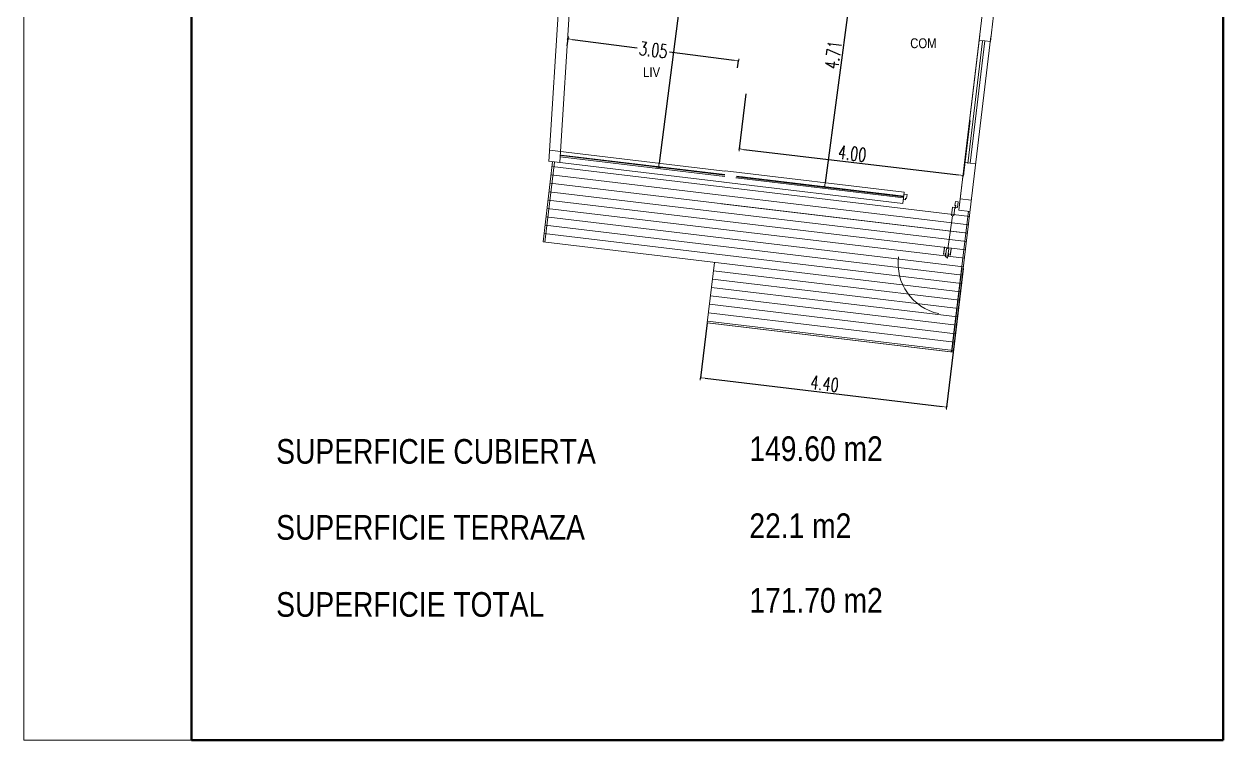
# Model space of a CAD drawing. Header units: millimetres. Extents: x 4525 to 9082, y 179 to 563.
# Drawn here: x 5274.77 to 5296.07, y 448.9 to 461.63 of the extents above; entities that cross this region are included whole.
import ezdxf

# ---------------------------------------------------------------- set-up
doc = ezdxf.new("R2010")
doc.units = ezdxf.units.MM
doc.header["$LTSCALE"] = 100
doc.layers.get('DEFPOINTS').update_dxf_attribs({"lineweight": 5})
for name, color, linetype, lineweight in [('004-Carpinterias', 1, 'Continuous', 18), ('006-Cotas parciales', 7, 'Continuous', 5), ('A01-Barrido', 250, 'Continuous', 5), ('A01-Carpinterias', 1, 'Continuous', 18), ('HATCH MUROS', 251, 'Continuous', 9)]:
    doc.layers.add(name, color=color, linetype=linetype, lineweight=lineweight)
doc.styles.add('AREAL', font='ARIALN.TTF')
doc.styles.add('COTAS', font='ROMANS.shx', dxfattribs={"width": 0.7})
doc.dimstyles.new('COTA40', dxfattribs={"dimscale": 0.4, "dimtxt": 0.3, "dimasz": 0.2, "dimexe": 0, "dimexo": 0, "dimgap": 0.09, "dimtad": 1, "dimzin": 0, "dimdsep": 46, "dimtxsty": 'COTAS', "dimblk1": 'COTA_N', "dimblk2": 'COTA_N', "dimsah": 1, "dimcen": 0.1, "dimclrd": 1, "dimclre": 8, "dimclrt": 5, "dimaunit": 1, "dimadec": 3, "dimazin": 0, "dimtfac": 1, "dimtix": 1, "dimtmove": 2, "dimatfit": 3, "dimldrblk": 'COTA_N', "dimfxl": 0, "dimtolj": 1, "dimtzin": 0, "dimarcsym": 0})

# ---------------------------------------------------------------- blocks, each defined once
blk = doc.blocks.new('COTA_N')
for p, q in [((-1, 0), (0, 0)), ((0, 0.5), (0, -0.5))]:
    blk.add_line(p, q)
at = {"const_width": 0.065}
blk.add_lwpolyline([(0.1414213562373163, 0.1414213562373021), (0.2828427124746327, 0.2828427124746187), (0, 0), (-0.1414213562373021, -0.1414213562373021), (-0.2828427124746185, -0.2828427124746185)], dxfattribs=at)
blk = doc.blocks.new('*D663')
at = {"layer": '006-Cotas parciales', "color": 8, "lineweight": -2, "ltscale": 100}
for p, q in [((5286.90261369836, 456.3215316877616), (5286.785779101318, 455.3433810894854)), ((5291.273615640403, 455.7994400472068), (5291.156781043362, 454.8212894489303))]:
    blk.add_line(p, q, dxfattribs=at)
at = {"layer": '006-Cotas parciales', "color": 1, "lineweight": -2, "ltscale": 100}
blk.add_line((5286.865214457551, 455.3338929821812), (5291.077345687129, 454.8307775562346), dxfattribs=at)
at = {"layer": 'DEFPOINTS', "color": 0, "ltscale": 100}
for p in [(5286.90261369836, 456.3215316877616), (5291.273615640403, 455.7994400472068), (5291.156781043362, 454.8212894489303)]:
    blk.add_point(p, dxfattribs=at)
at = {"layer": '006-Cotas parciales', "color": 1, "lineweight": -2, "ltscale": 100, "xscale": 0.08000000000000002, "yscale": 0.08000000000000002, "zscale": 0.08000000000000002}
for p, rotation in [((5286.785779101318, 455.3433810894854), 173.1886111111102), ((5291.156781043362, 454.8212894489303), 353.1886111111102)]:
    blk.add_blockref('COTA_N', p, dxfattribs=dict(at, rotation=rotation))
at = {"layer": '006-Cotas parciales', "color": 5, "ltscale": 100, "insert": (5288.989781881583, 455.2372342138611), "char_height": 0.12, "attachment_point": 5, "rotation": 353.18861111111016, "style": 'COTAS'}
blk.add_mtext('\\A1;{\\H2x;4.40}', dxfattribs=at)
blk = doc.blocks.new('*D664')
at = {"layer": '006-Cotas parciales', "color": 8, "lineweight": -2, "ltscale": 100}
for p, q in [((5287.590240950543, 460.3920922846982), (5287.473692265054, 459.411401511179)), ((5291.565774698439, 459.9196260956116), (5291.449226012949, 458.9389353220924))]:
    blk.add_line(p, q, dxfattribs=at)
at = {"layer": '006-Cotas parciales', "color": 1, "lineweight": -2, "ltscale": 100}
blk.add_line((5287.553133229176, 459.4019604720742), (5291.369785048827, 458.9483763611971), dxfattribs=at)
at = {"layer": 'DEFPOINTS', "color": 0, "ltscale": 100}
for p in [(5287.590240950543, 460.3920922846982), (5291.565774698439, 459.9196260956116), (5291.449226012949, 458.9389353220924)]:
    blk.add_point(p, dxfattribs=at)
at = {"layer": '006-Cotas parciales', "color": 1, "lineweight": -2, "ltscale": 100, "xscale": 0.08000000000000002, "yscale": 0.08000000000000002, "zscale": 0.08000000000000002}
for p, rotation in [((5287.473692265054, 459.411401511179), 173.2225596454272), ((5291.449226012949, 458.9389353220924), 353.2225596454272)]:
    blk.add_blockref('COTA_N', p, dxfattribs=dict(at, rotation=rotation))
at = {"layer": '006-Cotas parciales', "color": 5, "ltscale": 100, "insert": (5289.479869165255, 459.3300782966733), "char_height": 0.12, "attachment_point": 5, "rotation": 353.2225596454272, "style": 'COTAS'}
blk.add_mtext('\\A1;{\\H2x;4.00}', dxfattribs=at)
blk = doc.blocks.new('*D665')
at = {"layer": '006-Cotas parciales', "color": 251, "lineweight": -2}
for p, q in [((5284.417788320926, 461.2452342424101), (5284.433630226119, 461.3675908328046)), ((5287.443923588182, 460.853430679959), (5287.459765493375, 460.9757872703535))]:
    blk.add_line(p, q, dxfattribs=at)
at = {"layer": '006-Cotas parciales', "color": 1, "lineweight": -2}
for p, q in [((5284.512968007444, 461.3573187125539), (5285.657114957899, 461.2091822904956)), ((5287.38042771205, 460.9860593906042), (5286.236280761571, 461.1341958126657))]:
    blk.add_line(p, q, dxfattribs=at)
at = {"layer": 'DEFPOINTS', "color": 0}
for p in [(5284.417788320926, 461.2452342424101), (5287.459765493375, 460.9757872703535), (5287.443923588182, 460.853430679959)]:
    blk.add_point(p, dxfattribs=at)
at = {"layer": '006-Cotas parciales', "color": 1, "lineweight": -2, "xscale": 0.08000000000000002, "yscale": 0.08000000000000002, "zscale": 0.08000000000000002}
for p, rotation in [((5284.433630226119, 461.3675908328046), 172.6227689478599), ((5287.459765493375, 460.9757872703535), 352.62276894786)]:
    blk.add_blockref('COTA_N', p, dxfattribs=dict(at, rotation=rotation))
at = {"layer": '006-Cotas parciales', "color": 5, "insert": (5285.946697859736, 461.171689051581), "char_height": 0.12, "attachment_point": 5, "rotation": 352.62276894786, "style": 'COTAS'}
blk.add_mtext('\\A1;{\\H2x;3.05}', dxfattribs=at)
blk = doc.blocks.new('*D666')
at = {"layer": '006-Cotas parciales', "color": 1, "lineweight": -2, "ltscale": 100}
blk.add_line((5289.5956392299, 463.3192471662268), (5288.998452512777, 458.8082859851037), dxfattribs=at)
at = {"layer": 'DEFPOINTS', "color": 0, "ltscale": 100}
for p in [(5289.606138480097, 463.3985552096101), (5288.987953262579, 458.7289779417204), (5288.98795326258, 458.7289779417202)]:
    blk.add_point(p, dxfattribs=at)
at = {"layer": '006-Cotas parciales', "color": 1, "lineweight": -2, "ltscale": 100, "xscale": 0.08000000000000002, "yscale": 0.08000000000000002, "zscale": 0.08000000000000002}
for p, rotation in [((5289.606138480098, 463.39855520961), 82.45871069471866), ((5288.98795326258, 458.7289779417202), 262.4587106947186)]:
    blk.add_blockref('COTA_N', p, dxfattribs=dict(at, rotation=rotation))
at = {"layer": '006-Cotas parciales', "color": 5, "ltscale": 100, "insert": (5289.142395186742, 461.0842401135495), "char_height": 0.12, "attachment_point": 5, "rotation": 82.45871069471863, "style": 'COTAS'}
blk.add_mtext('\\A1;{\\H2x;4.71}', dxfattribs=at)
blk = doc.blocks.new('*D669')
at = {"layer": '006-Cotas parciales', "color": 1, "lineweight": -2, "ltscale": 100}
blk.add_line((5286.847927006557, 465.3589528227054), (5286.047127063493, 459.1608066290763), dxfattribs=at)
at = {"layer": 'DEFPOINTS', "color": 0, "ltscale": 100}
for p in [(5286.85817779735, 465.4382933627093), (5286.036876272706, 459.0814660890718), (5286.036876272703, 459.0814660890723)]:
    blk.add_point(p, dxfattribs=at)
at = {"layer": '006-Cotas parciales', "color": 1, "lineweight": -2, "ltscale": 100, "xscale": 0.08000000000000002, "yscale": 0.08000000000000002, "zscale": 0.08000000000000002}
for p, rotation in [((5286.858177797348, 465.4382933627097), 82.63817228771583), ((5286.036876272703, 459.0814660890723), 262.6381722877158)]:
    blk.add_blockref('COTA_N', p, dxfattribs=dict(at, rotation=rotation))
at = {"layer": '006-Cotas parciales', "color": 5, "ltscale": 100, "insert": (5286.292812982017, 462.2798687679327), "char_height": 0.12, "attachment_point": 5, "rotation": 82.63817228771582, "style": 'COTAS'}
blk.add_mtext('\\A1;{\\H2x;6.41}', dxfattribs=at)

msp = doc.modelspace()

# ---------------------------------------------------------------- linework, layer by layer
at = {"layer": '004-Carpinterias', "linetype": 'Continuous', "extrusion": (0.02102444757590097, 0.1444198270646843, 0.9892931244857284)}
for p, q in [((5291.262592449333, 458.3740065861844, 1.929268967170478), (5291.241214793752, 458.2271605246764, 1.951160291057355)), ((5291.176485141423, 457.6367510124949, 2.038725586604762), (5291.261995763749, 458.2241352585265, 1.951160291057299)), ((5291.282776733744, 458.2211099923755, 1.951160291057383), (5291.304154389326, 458.3679560538833, 1.929268967170507)), ((5291.155704171427, 457.6397762786449, 2.038725586604846), (5291.134326515845, 457.4929302171377, 2.060616910491666)), ((5291.173750687971, 457.4721950628268, 2.062806045244562), (5291.197266111421, 457.6337257463445, 2.038725586604775))]:
    msp.add_line(p, q, dxfattribs=at)
at = {"layer": '004-Carpinterias', "color": 1, "linetype": 'Continuous', "extrusion": (0.02102444757590097, 0.1444198270646843, 0.9892931244857284)}
for p, q in [((5291.13412203007, 457.5609411064961, 2.050692832949599), (5291.127281172847, 457.5139503161317, 2.057698064150122)), ((5291.144017729995, 457.5595005035786, 2.050692832949542), (5291.134122029952, 457.5609411065132, 2.050692832949628)), ((5291.155704171426, 457.6397762786453, 2.038725586604832), (5291.197266111421, 457.6337257463445, 2.038725586604775)), ((5291.185579670217, 457.5534499712442, 2.050692832949557), (5291.195475370263, 457.5520093683078, 2.050692832949628)), ((5291.195475370148, 457.5520093683249, 2.050692832949628), (5291.188634513042, 457.5050185779435, 2.057698064150151)), ((5291.13717687288, 457.5125097131386, 2.057698064158791), (5291.127281172839, 457.5139503160736, 2.057698064158763)), ((5291.134326515845, 457.4929302171374, 2.060616910491694), (5291.161044905785, 457.4890405892379, 2.060616910491666)), ((5291.161044905785, 457.4890405892379, 2.060616910491666), (5291.158907137919, 457.4743559672279, 2.062806045244577)), ((5291.158907137919, 457.4743559672279, 2.062806045244577), (5291.173750687971, 457.4721950628268, 2.062806045244562)), ((5291.158907137919, 457.4743559672279, 2.062806045244577), (5291.173750687971, 457.4721950628268, 2.062806045244562)), ((5291.17873881299, 457.5064591808207, 2.057698064158819), (5291.188634513032, 457.505018577885, 2.057698064158876))]:
    msp.add_line(p, q, dxfattribs=at)
at = {"layer": '004-Carpinterias', "color": 1, "linetype": 'Continuous'}
msp.add_line((5291.134326515844, 457.4929302171377, 2.060616910491694), (5291.161044905785, 457.4890405892379, 2.060616910491666), dxfattribs=at)
at = {"layer": '004-Carpinterias', "ltscale": 0.01, "const_width": 0.02, "elevation": 2.06061690534321}
for points in [[(5291.12094383692, 457.6717233192126), (5291.100775395836, 457.5331835186937)], [(5291.239692237335, 457.6544360840021), (5291.219523796251, 457.5158962834829)]]:
    msp.add_lwpolyline(points, dxfattribs=at)
at = {"layer": 'A01-Barrido', "linetype": 'Continuous', "extrusion": (0.02102444757590097, 0.1444198270646843, 0.9892931244857284)}
msp.add_circle((-5170.085164758241, -1202.834627501529, 177.4549107622863), 0.007500008106809762, dxfattribs=at)
msp.add_arc((-5170.1293617636, -1201.561406150654, 179.2043013886792), 0.9160055875241548, 0.3337733189107894, 85.90012292757548, dxfattribs=at)
at = {"layer": 'A01-Carpinterias', "linetype": 'Continuous', "extrusion": (0.02102444757590097, 0.1444198270646843, 0.9892931244857284)}
for p, q in [((5290.403406191026, 458.6084634087067, 1.913301710423062), (5290.401981013989, 458.5986736712723, 1.914761132015633)), ((5290.403406191027, 458.6084634087058, 1.913301710423176), (5290.452884685842, 458.6012603948161, 1.913301710423076)), ((5290.442908451964, 458.5327322698115, 1.923517656049589), (5290.452884685842, 458.6012603948161, 1.913301710423076)), ((5290.389154420641, 458.5105660343669, 1.927895926347807), (5290.390579597679, 458.5203557718007, 1.92643650475535)), ((5290.423789365448, 458.5055239248711, 1.927895926347836), (5290.389154420641, 458.5105660343669, 1.927895926347807)), ((5290.428064901778, 458.5348931742321, 1.923517656049589), (5290.423789365448, 458.5055239248711, 1.927895926347836)), ((5290.442908451964, 458.5327322698115, 1.923517656049589), (5290.428064901778, 458.5348931742321, 1.923517656049589)), ((5291.304154389326, 458.3679560538833, 1.929268967170507), (5291.262592449333, 458.3740065861844, 1.929268967170478)), ((5291.303833328977, 458.4073999635893, 0.005107972813171102), (5291.313809562856, 458.4759280885928, -0.005107972813171102)), ((5291.303833328977, 458.4073999635893, 0.005107972813171102), (5291.318676879161, 458.4052390591686, 0.005107972813213735)), ((5291.363288009595, 458.4687250817008, -0.005107972813057415), (5291.313809562856, 458.4759280885928, -0.005107972813171102)), ((5291.318676879161, 458.4052390591686, 0.005107972813213735), (5291.314401342534, 458.3758698101075, 0.009486243073972389)), ((5291.314401342534, 458.3758698101075, 0.009486243073972389), (5291.349036239244, 458.3708277076132, 0.009486243074071865)), ((5291.349036239244, 458.3708277076132, 0.009486243074071865), (5291.363288009595, 458.4687250817008, -0.005107972813057415)), ((5291.282776733744, 458.2211099923755, 1.951160291057383), (5291.241214793752, 458.2271605246764, 1.951160291057355))]:
    msp.add_line(p, q, dxfattribs=at)
at = {"layer": 'HATCH MUROS', "color": 0, "ltscale": 100}
for p, q in [((5274.766375391575, 478.5712572657142), (5274.766375391575, 448.9040453837727)), ((5296.06604953438, 478.5712572657142), (5296.06604953438, 448.9040453837727)), ((5291.373638213322, 458.3231603154671), (5292.504000105809, 467.7866599072806)), ((5284.088315882075, 459.1876913181263), (5284.54485195657, 466.4649452984619)), ((5284.287923476179, 459.1751690030198), (5284.744459550673, 466.4524229833557)), ((5291.943423691003, 461.4071381265163), (5291.273615640403, 455.799440047207)), ((5291.745897221628, 461.430731554251), (5291.375451478715, 458.322943731097)), ((5291.933038574069, 461.3201929185367), (5291.734450183485, 461.3439131867976)), ((5284.101030770582, 459.3903685613191), (5287.215115863295, 459.0153146852591)), ((5284.088668309736, 459.1933090682674), (5287.203282011121, 458.8212859489432)), ((5287.224430361486, 459.0201815406758), (5290.401611525336, 458.6406850892514)), ((5287.224430361486, 459.0201815406768), (5290.401611525336, 458.6406850892525)), ((5291.67326742105, 459.1453635856536), (5291.474679030466, 459.1690838539146)), ((5287.200710093224, 458.8215931500947), (5290.377891257076, 458.4420966986701)), ((5287.200710093225, 458.8215931500946), (5290.377891257075, 458.4420966986701)), ((5287.200710093225, 458.8215931500956), (5290.377891257076, 458.4420966986711)), ((5290.377891257076, 458.4420966986706), (5287.201224476802, 458.8215317098643)), ((5290.377891257076, 458.4420966986718), (5287.201224476802, 458.8215317098653)), ((5290.377891257076, 458.4420966986697), (5290.401611525336, 458.6406850892513)), ((5291.371580679007, 458.3234060763878), (5291.395300947268, 458.5219944669691)), ((5291.395300947268, 458.5219944669691), (5291.59388933785, 458.4982741987081)), ((5291.395300947268, 458.52199446697), (5291.59388933785, 458.4982741987092)), ((5291.371580679007, 458.3234060763878), (5291.570169069588, 458.299685808127)), ((5291.570169069589, 458.2996858081279), (5291.371580679007, 458.3234060763888)), ((5291.371580679007, 458.3234060763878), (5291.570169069589, 458.2996858081269)), ((5291.570169069589, 458.299685808129), (5291.371580679007, 458.3234060763898)), ((5291.371580679008, 458.3234060763888), (5291.570169069589, 458.2996858081279)), ((5286.904671047618, 456.3212859489457), (5287.032760496227, 457.3936632580837)), ((5287.032760681283, 457.3936632359798), (5286.904700587437, 456.3215316877615)), ((5286.904156664038, 456.3213473891749), (5291.273615640402, 455.7994400472072)), ((5286.904156664038, 456.3213473891759), (5291.273615640402, 455.7994400472082)), ((5286.904671047617, 456.3212859489444), (5291.273615640403, 455.799440047207)), ((5291.273615640402, 455.7994400472082), (5286.904671047615, 456.3212859489446)), ((5291.273615640402, 455.7994400472093), (5286.904671047615, 456.3212859489456)), ((5286.906243553116, 456.3213473891744), (5291.27570252948, 455.7994400472068)), ((5286.906243553116, 456.3213473891755), (5291.27570252948, 455.7994400472078)), ((5291.27570252948, 455.7994400472078), (5286.906757936693, 456.3212859489441)), ((5291.27570252948, 455.7994400472088), (5286.906757936693, 456.3212859489452)), ((5296.06604953438, 448.9040453837727), (5274.766375391575, 448.9040453837727))]:
    msp.add_line(p, q, dxfattribs=at)
at = {"layer": 'HATCH MUROS', "color": 0, "lineweight": 50, "ltscale": 100}
for p, q in [((5277.743788113557, 477.9088518226155), (5277.743788113557, 448.9040453837727)), ((5296.06604953438, 477.9088518226156), (5296.06604953438, 448.9040453837727)), ((5296.06604953438, 448.9040453837727), (5277.743788113557, 448.9040453837727))]:
    msp.add_line(p, q, dxfattribs=at)
at = {"layer": 'HATCH MUROS', "color": 0, "linetype": 'ByBlock', "ltscale": 100}
msp.add_line((5292.678341899024, 467.5644554445864), (5291.933038574072, 461.3201929185362), dxfattribs=at)
at = {"layer": 'HATCH MUROS', "color": 3, "ltscale": 100}
for p, q in [((5291.792224440936, 461.3285953364372), (5291.532453287919, 459.1537660035539)), ((5291.833744378777, 461.3320530526672), (5291.57397322576, 459.1572237197839)), ((5284.096235288917, 459.3128401139489), (5284.096167557114, 459.3128482041326)), ((5287.213401217971, 458.9234749986128), (5284.294009425662, 459.2721799569894)), ((5287.215931661269, 458.9446601157607), (5284.301725253579, 459.2927457090585)), ((5287.217287367445, 458.9560102195979), (5284.312015894608, 459.3030285850936)), ((5290.389751391205, 458.5413908939607), (5287.409615652256, 458.8973513757105)), ((5290.392281834503, 458.5625760111086), (5287.417331480173, 458.9179171277797)), ((5290.39363754068, 458.5739261149459), (5287.427622121201, 458.9282000038147))]:
    msp.add_line(p, q, dxfattribs=at)
at = {"layer": 'HATCH MUROS', "color": 4, "linetype": 'ByBlock', "ltscale": 100}
for p, q in [((5284.157068560258, 459.1823091195544), (5283.986880309097, 457.7574765450406)), ((5284.187786415397, 459.1786400442263), (5284.017598164235, 457.7538074697126))]:
    msp.add_line(p, q, dxfattribs=at)
at = {"layer": 'HATCH MUROS', "color": 4, "ltscale": 100}
for p, q in [((5291.565931968401, 458.211797470927), (5284.146992119856, 459.0979481814634)), ((5291.53035156601, 457.9139148850552), (5284.111411717465, 458.8000655955917)), ((5291.548141767205, 458.0628561779911), (5284.12920191866, 458.9490068885275)), ((5291.5105038305, 457.7652193530411), (5284.093621516269, 458.651124302656)), ((5291.492713629304, 457.6162780601052), (5284.075831315074, 458.5021830097201)), ((5291.528294031696, 457.9141606459769), (5287.157292089651, 458.4362522865309)), ((5291.457133226913, 457.3183954742334), (5284.040250912683, 458.2043004238482)), ((5291.474923428109, 457.4673367671693), (5284.058041113879, 458.3532417167841)), ((5291.542438345317, 458.3029980874453), (5291.243827381816, 455.8029980874483)), ((5291.437285491403, 457.1696999422193), (5284.022460711488, 458.0553591309124)), ((5291.401705089012, 456.8718173563475), (5283.986880309098, 457.7574765450404)), ((5291.419495290207, 457.0207586492834), (5284.004670510291, 457.9064178379765)), ((5287.030703146967, 457.3939089969015), (5286.902613698359, 456.321531687762)), ((5291.36612468662, 456.5739347704757), (5286.995122744576, 457.0960264110297)), ((5291.383914887816, 456.7228760634116), (5287.012912945772, 457.2449677039656)), ((5291.423816282849, 457.2924110168059), (5291.245914270894, 455.8029980874478)), ((5291.451517652358, 457.2888529765672), (5291.273615640403, 455.7994400472091)), ((5291.453604541436, 457.2888529765668), (5291.275702529481, 455.7994400472087)), ((5291.348334485425, 456.4249934775398), (5286.977332543381, 456.9470851180938)), ((5291.330544284229, 456.2760521846039), (5286.959542342185, 456.7981438251579)), ((5291.294963881838, 455.9781695987322), (5286.923961939794, 456.5002612392861)), ((5291.312754083034, 456.1271108916681), (5286.94175214099, 456.649202532222)), ((5291.273615640403, 455.7994400472091), (5286.902613698359, 456.3215316877631)), ((5291.275702529481, 455.7994400472087), (5286.904700587437, 456.3215316877627)), ((5291.277173680643, 455.8292283057963), (5286.906171738598, 456.3513199463503)), ((5291.27926056972, 455.8292283057958), (5286.908258627676, 456.3513199463498))]:
    msp.add_line(p, q, dxfattribs=at)
at = {"layer": 'HATCH MUROS', "color": 6, "ltscale": 100}
msp.add_line((5286.904671047617, 456.3212859489444), (5287.032760496227, 457.3936632580837), dxfattribs=at)

# ---------------------------------------------------------------- texts
at = {"style": 'AREAL'}
for s, height, p in [('COM', 0.1749559028437464, (5290.50979843507, 461.2028091547003, -0.77)), ('LIV', 0.1749559028437464, (5285.76532403754, 460.6890682986017, -0.77)), ('SUPERFICIE CUBIERTA', 0.4375, (5279.246998089376, 453.8161694447537, -1.375000000001813)), ('149.60 m2', 0.4375, (5287.653002753847, 453.8644745912508, -1.375000000001813)), ('SUPERFICIE TERRAZA', 0.4375, (5279.246998089376, 452.4652279150388, -1.375000000001813)), ('22.1 m2', 0.4375, (5287.653002753847, 452.4949190850404, -1.375000000001813)), ('171.70 m2', 0.4375, (5287.653002753847, 451.1688475981293, -1.375000000001813)), ('SUPERFICIE TOTAL', 0.4375, (5279.246998089376, 451.0956724088284, -1.375000000001813))]:
    msp.add_text(s, height=height, dxfattribs=at).set_placement(p)

# ---------------------------------------------------------------- dimensions: what is measured, and where the dimension line sits
at = {"layer": '006-Cotas parciales', "ltscale": 100}
for p1, p2, distance, picture, middle in [((5286.85817779735, 465.4382933627093), (5286.036876272706, 459.0814660890718), -2.7715114723663836e-12, '*D669', (5286.292812982017, 462.2798687679327)), ((5289.606138480097, 463.3985552096101), (5288.987953262579, 458.7289779417204), 9.31392827024643e-13, '*D666', (5289.142395186742, 461.0842401135495)), ((5287.590240950543, 460.392092284698), (5291.565774698438, 459.9196260956115), -0.9875920156393745, '*D664', (5289.479869165255, 459.3300782966733)), ((5286.902613698359, 456.321531687762), (5291.273615640403, 455.7994400472068), -0.9851035052086583, '*D663', (5288.989781881583, 455.2372342138611))]:
    dim = msp.add_aligned_dim(p1=p1, p2=p2, distance=distance, text='{\\H2x;<>}', dimstyle='COTA40', dxfattribs=at)
    dim.commit()
    dim.dimension.update_dxf_attribs({"geometry": picture, "text_midpoint": middle})
at = {"layer": '006-Cotas parciales', "color": 0}
dim = msp.add_linear_dim(base=(5287.459765493375, 460.9757872703535), p1=(5284.417788320927, 461.2452342424101), p2=(5287.443923588182, 460.853430679959), angle=352.6227689478589, text='{\\H2x;<>}', dimstyle='COTA40', override={"dimclre": 251}, dxfattribs=at)
dim.commit()
dim.dimension.update_dxf_attribs({"geometry": '*D665', "text_midpoint": (5285.946697859736, 461.171689051581), "dimtype": 161})

doc.saveas('drawing.dxf')
